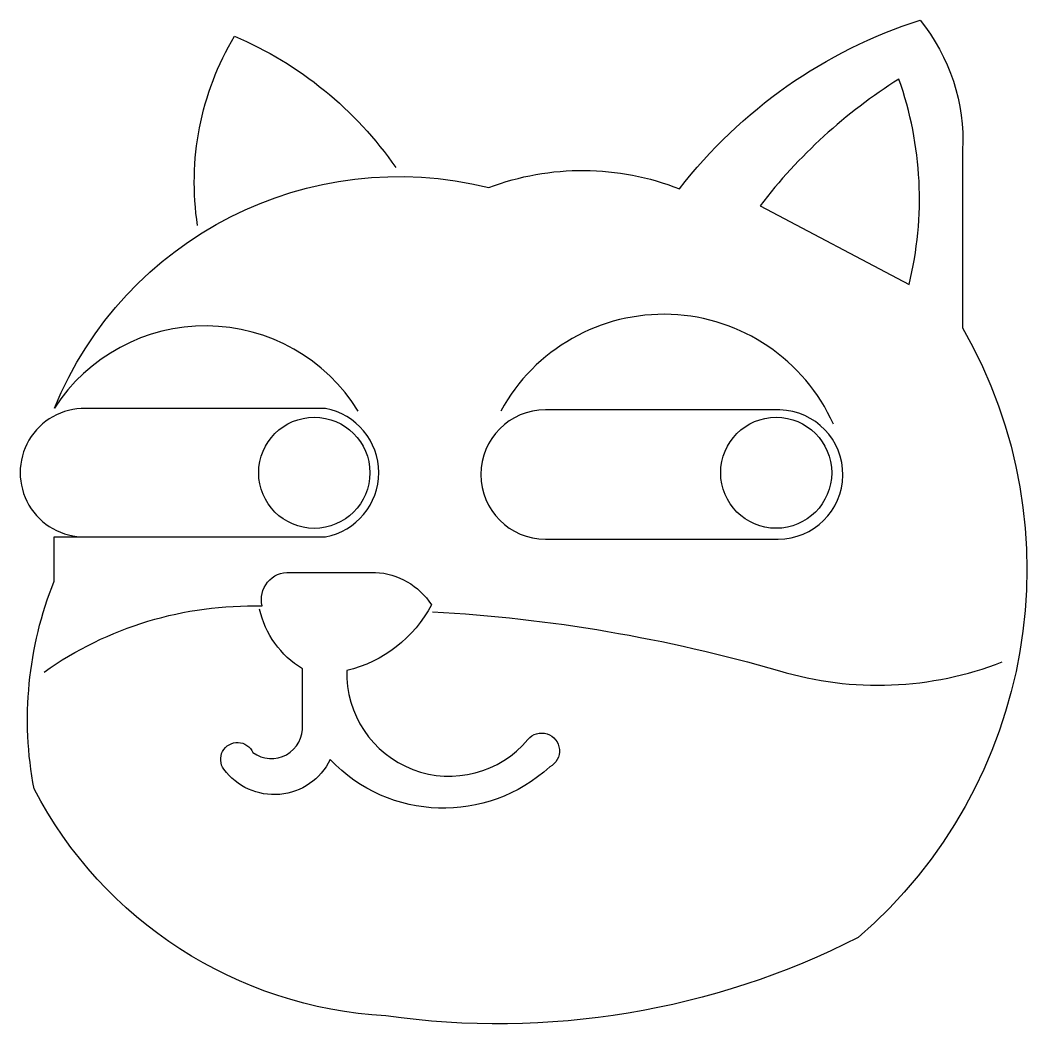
# Model space of a CAD drawing. Header units: millimetres. Extents: x 2928 to 3860, y 1147 to 2077.
import ezdxf

# ---------------------------------------------------------------- set-up
doc = ezdxf.new("R2010")
doc.units = ezdxf.units.MM

msp = doc.modelspace()

# ---------------------------------------------------------------- linework, layer by layer
for points in [[(3241.06, 1714.42, 0.551203), (2959.48, 1717.06, -0.372689), (3361.86, 1921.44, -0.186716), (3538.58, 1920.22, -0.151959), (3761.43, 2076.58, -0.186068), (3800.79, 1956.02), (3800.79, 1791.48, -0.359182), (3704.16, 1226.79, -0.154705), (3266.59, 1154.16, -0.264478), (2940.69, 1364.39, -0.143108), (2959.32, 1556.8), (2959.32, 1597.92), (3210.59, 1597.92, 0.830514), (3210.59, 1716.8), (2988.34, 1716.8, 1.018631), (2988.34, 1597.92)], [(3092.17, 1886.23, -0.174173), (3126.36, 2061.72, -0.141684), (3275.76, 1939.99, -1.305186)], [(3613.31, 1904.65), (3751.17, 1831.61, 0.146375), (3741.84, 2021.91, 0.089635), (3613.31, 1904.65, 9.521245)], [(3631.53, 1715.49), (3414.39, 1715.49, 1), (3414.39, 1595.82), (3630.04, 1595.82, 0.987573), (3631.53, 1715.49, 1.025326)], [(2949.9, 1472.63, -0.162242), (3152.07, 1533.85, -0.507577), (3177.73, 1564.99), (3256.82, 1564.99, -0.240423), (3308.75, 1535.01, -0.217742), (3230.48, 1474.07, 0.712793), (3398.19, 1410.21, -1.222735), (3418.44, 1384.92, -0.409628), (3214.98, 1391.5, -0.564482), (3116.54, 1382.65, -1.117356), (3143.36, 1398.07, 0.644362), (3189.22, 1423.57), (3189.22, 1475.72, -0.205329), (3149.59, 1530.97, 0.911232)], [(3309.78, 1528.55, -0.056586), (3631.09, 1473.78, 0.167304), (3837.54, 1482.1, 1.576354)]]:
    msp.add_lwpolyline(points, format="xyb")
for centre, radius in [((3200.24, 1657.24), 51.49), ((3628.13, 1657.24), 51.42)]:
    msp.add_circle(centre, radius)
msp.add_arc((3524.04, 1631.93), 172.12, 24.1272, 151.36119)

doc.saveas('drawing.dxf')
